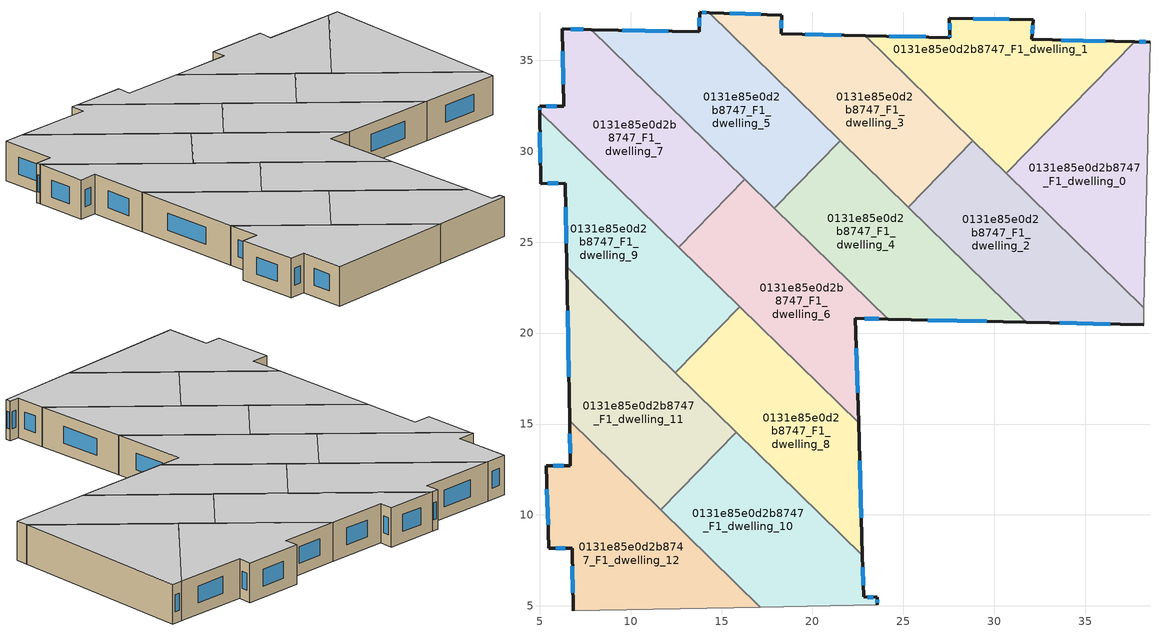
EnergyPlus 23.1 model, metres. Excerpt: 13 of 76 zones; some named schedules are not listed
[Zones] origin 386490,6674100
0131e85e0d2b8747_F1_dwelling_0
 floor to 0131e85e0d2b8747_F0_dwelling_0 (EU_floor_Construction): 38.56,36 38.22,21.4 30.66,28.79 37.72,36.02 z3
 wall outside (EU_wall_Construction): 38.56,36 37.72,36.02 z3:6
 wall to 0131e85e0d2b8747_F1_dwelling_1 (EU_wall_Construction): 37.72,36.02 30.66,28.79 z3:6
 wall adiabatic (EU_wall_Construction): 38.22,21.4 38.56,36 z3:6
 wall to 0131e85e0d2b8747_F1_dwelling_2 (EU_wall_Construction): 30.66,28.79 38.22,21.4 z3:6
 window (EU_Window_Construction): 38.32,36.01 37.96,36.02 z3.86:5.14
 ceiling to 0131e85e0d2b8747_F2_dwelling_0 (EU_floor_Construction): 38.22,21.4 38.56,36 37.72,36.02 30.66,28.79 z6
0131e85e0d2b8747_F1_dwelling_1
 floor to 0131e85e0d2b8747_F0_dwelling_1 (EU_floor_Construction): 37.72,36.02 30.66,28.79 22.9,36.36 27.56,36.25 27.55,36.41 27.53,37.3 32.13,37.24 32.05,36.15 z3
 wall outside (EU_wall_Construction): 37.72,36.02 32.05,36.15 32.13,37.24 27.53,37.3 27.55,36.41 27.56,36.25 22.9,36.36 z3:6
 wall to 0131e85e0d2b8747_F1_dwelling_3 (EU_wall_Construction): 22.9,36.36 28.82,30.58 z3:6
 wall to 0131e85e0d2b8747_F1_dwelling_2 (EU_wall_Construction): 28.82,30.58 30.65,28.79 z3:6
 window (EU_Window_Construction): 26.23,36.28 24.23,36.33 / 27.56,36.37 27.56,36.3 / 27.54,37.05 27.55,36.67 / 30.81,37.25 28.84,37.28 / 32.08,36.46 32.11,36.92 / 36.1,36.06 33.67,36.11 z3.86:5.14
 ceiling to 0131e85e0d2b8747_F2_dwelling_1 (EU_floor_Construction): 30.66,28.79 37.72,36.02 32.05,36.15 32.13,37.24 27.53,37.3 27.55,36.41 27.56,36.25 22.9,36.36 z6
0131e85e0d2b8747_F1_dwelling_10
 floor to 0131e85e0d2b8747_F0_dwelling_10 (EU_floor_Construction): 22.75,7.77 22.82,5.5 23.55,5.46 23.57,5.06 17.14,4.94 11.66,10.28 15.82,14.54 z3
 wall outside (EU_wall_Construction): 23.57,5.06 23.55,5.46 22.82,5.5 22.75,7.77 z3:6
 wall to 0131e85e0d2b8747_F1_dwelling_11 (EU_wall_Construction): 15.82,14.54 11.66,10.28 z3:6
 wall adiabatic (EU_wall_Construction): 17.14,4.94 23.57,5.06 z3:6
 wall to 0131e85e0d2b8747_F1_dwelling_12 (EU_wall_Construction): 11.66,10.28 17.14,4.94 z3:6
 wall to 0131e85e0d2b8747_F1_dwelling_8 (EU_wall_Construction): 22.75,7.77 15.82,14.54 z3:6
 window (EU_Window_Construction): 22.8,6.15 22.77,7.12 / 23.34,5.47 23.03,5.49 / 23.57,5.18 23.56,5.35 z3.86:5.14
 ceiling to 0131e85e0d2b8747_F2_dwelling_10 (EU_floor_Construction): 23.57,5.06 23.55,5.46 22.82,5.5 22.75,7.77 15.82,14.54 11.66,10.28 17.14,4.94 z6
0131e85e0d2b8747_F1_dwelling_11
 floor to 0131e85e0d2b8747_F0_dwelling_11 (EU_floor_Construction): 15.82,14.54 11.66,10.28 6.65,15.17 6.49,23.64 z3
 wall outside (EU_wall_Construction): 6.49,23.64 6.65,15.17 z3:6
 wall to 0131e85e0d2b8747_F1_dwelling_9 (EU_wall_Construction): 12.45,17.82 6.49,23.64 z3:6
 wall to 0131e85e0d2b8747_F1_dwelling_12 (EU_wall_Construction): 6.65,15.17 11.66,10.28 z3:6
 wall to 0131e85e0d2b8747_F1_dwelling_8 (EU_wall_Construction): 15.82,14.54 12.45,17.82 z3:6
 window (EU_Window_Construction): 6.53,21.22 6.6,17.59 z3.86:5.14
 ceiling to 0131e85e0d2b8747_F2_dwelling_11 (EU_floor_Construction): 11.66,10.28 15.82,14.54 6.49,23.64 6.65,15.17 z6
0131e85e0d2b8747_F1_dwelling_12
 floor to 0131e85e0d2b8747_F0_dwelling_12 (EU_floor_Construction): 17.14,4.94 6.84,4.74 6.78,8.16 5.51,8.18 5.36,12.7 6.69,12.69 6.65,15.17 z3
 wall outside (EU_wall_Construction): 6.65,15.17 6.69,12.69 5.36,12.7 5.51,8.18 6.78,8.16 6.84,4.74 z3:6
 wall adiabatic (EU_wall_Construction): 6.84,4.74 17.14,4.94 z3:6
 window (EU_Window_Construction): 5.4,11.4 5.46,9.47 / 6.31,12.69 5.74,12.69 / 6.66,14.47 6.68,13.4 / 6.8,7.19 6.82,5.72 / 5.87,8.17 6.41,8.17 z3.86:5.14
 ceiling to 0131e85e0d2b8747_F2_dwelling_12 (EU_floor_Construction): 17.14,4.94 6.65,15.17 6.69,12.69 5.36,12.7 5.51,8.18 6.78,8.16 6.84,4.74 z6
0131e85e0d2b8747_F1_dwelling_2
 floor to 0131e85e0d2b8747_F0_dwelling_2 (EU_floor_Construction): 38.22,21.4 38.2,20.46 31.75,20.6 25.26,26.93 28.82,30.58 z3
 wall outside (EU_wall_Construction): 31.75,20.6 38.2,20.46 z3:6
 wall to 0131e85e0d2b8747_F1_dwelling_3 (EU_wall_Construction): 28.82,30.58 25.26,26.93 z3:6
 wall adiabatic (EU_wall_Construction): 38.2,20.46 38.22,21.4 z3:6
 wall to 0131e85e0d2b8747_F1_dwelling_4 (EU_wall_Construction): 25.26,26.93 31.75,20.6 z3:6
 window (EU_Window_Construction): 33.59,20.56 36.36,20.5 z3.86:5.14
 ceiling to 0131e85e0d2b8747_F2_dwelling_2 (EU_floor_Construction): 38.2,20.46 38.22,21.4 28.82,30.58 25.26,26.93 31.75,20.6 z6
0131e85e0d2b8747_F1_dwelling_3
 floor to 0131e85e0d2b8747_F0_dwelling_3 (EU_floor_Construction): 22.9,36.36 28.82,30.58 25.26,26.93 14.31,37.62 18.3,37.49 18.28,36.46 z3
 wall outside (EU_wall_Construction): 22.9,36.36 18.28,36.46 18.3,37.49 14.31,37.62 z3:6
 wall to 0131e85e0d2b8747_F1_dwelling_5 (EU_wall_Construction): 14.31,37.62 21.53,30.58 z3:6
 wall to 0131e85e0d2b8747_F1_dwelling_4 (EU_wall_Construction): 21.53,30.57 25.26,26.93 z3:6
 window (EU_Window_Construction): 17.16,37.52 15.45,37.58 / 18.28,36.75 18.29,37.19 / 21.58,36.38 19.6,36.43 z3.86:5.14
 ceiling to 0131e85e0d2b8747_F2_dwelling_3 (EU_floor_Construction): 25.26,26.93 28.82,30.58 22.9,36.36 18.28,36.46 18.3,37.49 14.31,37.62 z6
0131e85e0d2b8747_F1_dwelling_4
 floor to 0131e85e0d2b8747_F0_dwelling_4 (EU_floor_Construction): 31.75,20.6 24.17,20.76 17.91,26.87 21.53,30.58 z3
 wall outside (EU_wall_Construction): 24.17,20.76 31.75,20.6 z3:6
 wall to 0131e85e0d2b8747_F1_dwelling_5 (EU_wall_Construction): 21.53,30.58 17.91,26.87 z3:6
 wall to 0131e85e0d2b8747_F1_dwelling_6 (EU_wall_Construction): 17.91,26.87 24.17,20.76 z3:6
 window (EU_Window_Construction): 26.33,20.72 29.58,20.65 z3.86:5.14
 ceiling to 0131e85e0d2b8747_F2_dwelling_4 (EU_floor_Construction): 31.75,20.6 21.53,30.58 17.91,26.87 24.17,20.76 z6
0131e85e0d2b8747_F1_dwelling_5
 floor to 0131e85e0d2b8747_F0_dwelling_5 (EU_floor_Construction): 21.53,30.58 17.91,26.87 7.84,36.69 13.77,36.56 13.79,37.63 14.31,37.62 z3
 wall outside (EU_wall_Construction): 14.31,37.62 13.79,37.63 13.77,36.56 7.84,36.69 z3:6
 wall to 0131e85e0d2b8747_F1_dwelling_7 (EU_wall_Construction): 7.84,36.69 16.28,28.46 z3:6
 wall to 0131e85e0d2b8747_F1_dwelling_6 (EU_wall_Construction): 16.28,28.46 17.91,26.87 z3:6
 window (EU_Window_Construction): 13.79,37.33 13.78,36.87 / 14.16,37.62 13.94,37.63 / 12.08,36.6 9.54,36.65 z3.86:5.14
 ceiling to 0131e85e0d2b8747_F2_dwelling_5 (EU_floor_Construction): 17.91,26.87 21.53,30.58 14.31,37.62 13.79,37.63 13.77,36.56 7.84,36.69 z6
0131e85e0d2b8747_F1_dwelling_6
 floor to 0131e85e0d2b8747_F0_dwelling_6 (EU_floor_Construction): 24.17,20.76 22.36,20.8 22.53,15.07 12.64,24.72 16.28,28.46 z3
 wall outside (EU_wall_Construction): 22.53,15.07 22.36,20.8 24.17,20.76 z3:6
 wall to 0131e85e0d2b8747_F1_dwelling_7 (EU_wall_Construction): 16.28,28.46 12.64,24.72 z3:6
 wall to 0131e85e0d2b8747_F1_dwelling_8 (EU_wall_Construction): 15.99,21.45 22.53,15.07 z3:6
 wall to 0131e85e0d2b8747_F1_dwelling_9 (EU_wall_Construction): 12.64,24.72 15.99,21.45 z3:6
 window (EU_Window_Construction): 22.48,16.71 22.41,19.16 / 22.88,20.79 23.65,20.77 z3.86:5.14
 ceiling to 0131e85e0d2b8747_F2_dwelling_6 (EU_floor_Construction): 22.53,15.07 22.36,20.8 24.17,20.76 16.28,28.46 12.64,24.72 z6
0131e85e0d2b8747_F1_dwelling_7
 floor to 0131e85e0d2b8747_F0_dwelling_7 (EU_floor_Construction): 16.28,28.46 12.64,24.72 4.99,32.18 4.99,32.48 6.32,32.47 6.24,36.72 7.84,36.69 z3
 wall outside (EU_wall_Construction): 7.84,36.69 6.24,36.72 6.32,32.47 4.99,32.48 4.99,32.18 z3:6
 wall to 0131e85e0d2b8747_F1_dwelling_9 (EU_wall_Construction): 4.99,32.18 12.64,24.72 z3:6
 window (EU_Window_Construction): 4.99,32.4 4.99,32.27 / 5.94,32.47 5.37,32.48 / 6.27,35.51 6.3,33.69 / 7.39,36.7 6.7,36.71 z3.86:5.14
 ceiling to 0131e85e0d2b8747_F2_dwelling_7 (EU_floor_Construction): 12.64,24.72 16.28,28.46 7.84,36.69 6.24,36.72 6.32,32.47 4.99,32.48 4.99,32.18 z6
0131e85e0d2b8747_F1_dwelling_8
 floor to 0131e85e0d2b8747_F0_dwelling_8 (EU_floor_Construction): 22.53,15.07 22.75,7.77 12.45,17.82 15.99,21.45 z3
 wall outside (EU_wall_Construction): 22.75,7.77 22.53,15.07 z3:6
 wall to 0131e85e0d2b8747_F1_dwelling_9 (EU_wall_Construction): 15.99,21.45 12.45,17.82 z3:6
 window (EU_Window_Construction): 22.69,9.86 22.59,12.98 z3.86:5.14
 ceiling to 0131e85e0d2b8747_F2_dwelling_8 (EU_floor_Construction): 22.75,7.77 22.53,15.07 15.99,21.45 12.45,17.82 z6
0131e85e0d2b8747_F1_dwelling_9
 floor to 0131e85e0d2b8747_F0_dwelling_9 (EU_floor_Construction): 6.4,28.23 5.06,28.22 4.99,32.18 15.99,21.45 12.45,17.82 6.49,23.64 z3
 wall outside (EU_wall_Construction): 4.99,32.18 5.06,28.22 6.4,28.23 6.49,23.64 z3:6
 window (EU_Window_Construction): 6.43,26.92 6.46,24.95 / 5.44,28.23 6.02,28.23 / 5.01,31.05 5.04,29.35 z3.86:5.14
 ceiling to 0131e85e0d2b8747_F2_dwelling_9 (EU_floor_Construction): 12.45,17.82 15.99,21.45 4.99,32.18 5.06,28.22 6.4,28.23 6.49,23.64 z6
[Building]
EU S2 Campaign: North Axis=0; Terrain=City; Solar Distribution=FullExterior
[Site:Location]
Helsinki-Vantaa.AP: Latitude=60.317; Longitude=24.963; Time Zone=2; Elevation=54.6
[SizingPeriod:WeatherFileDays]
AnnualSizingPeriod: Begin Month=1; Begin Day of Month=1; End Month=12; End Day of Month=31; Day of Week for Start Day=Monday; Use Weather File Daylight Saving Period=No; Use Weather File Rain and Snow Indicators=No
[MATERIAL]
EU_InternalMass_Material: Roughness=MediumRough; Thickness=0.1; Conductivity=1; Density=1800; Specific Heat=900; Thermal Absorptance=0.9; Solar Absorptance=0.7; Visible Absorptance=0.7
[MATERIAL:NOMASS] Roughness=MediumRough; Thermal Absorptance=0.9; Solar Absorptance=0.7; Visible Absorptance=0.7
Name | Thermal Resistance
EU_wall_NoMass | 1.10183
EU_floor_NoMass | 1.70606
[WINDOWMATERIAL:SIMPLEGLAZINGSYSTEM]
EU_Window_SimpleGlazing: UFactor=3.11035; Solar Heat Gain Coefficient=0.8; Visible Transmittance=0.8
[CONSTRUCTION]
EU_wall_Construction: EU_wall_NoMass
EU_floor_Construction: EU_floor_NoMass
EU_Window_Construction: EU_Window_SimpleGlazing
EU_InternalMass_Construction: EU_InternalMass_Material
[ZONE] Type=1; Multiplier=1; Ceiling Height=autocalculate; Floor Area=autocalculate; Part of Total Floor Area=Yes
Name | Volume
0131e85e0d2b8747_F1_dwelling_0; 0131e85e0d2b8747_F1_dwelling_10; 0131e85e0d2b8747_F1_dwelling_3 | 178.89
0131e85e0d2b8747_F1_dwelling_1 | 178.906
0131e85e0d2b8747_F1_dwelling_11 | 178.895
0131e85e0d2b8747_F1_dwelling_12 | 178.912
0131e85e0d2b8747_F1_dwelling_2 | 178.86
0131e85e0d2b8747_F1_dwelling_4 | 178.893
0131e85e0d2b8747_F1_dwelling_5 | 178.909
0131e85e0d2b8747_F1_dwelling_6 | 178.903
0131e85e0d2b8747_F1_dwelling_7 | 178.885
0131e85e0d2b8747_F1_dwelling_8 | 178.927
0131e85e0d2b8747_F1_dwelling_9 | 178.926
[INTERNALMASS] Construction=EU_InternalMass_Construction
Name | Zone or ZoneList | Surface Area
0131e85e0d2b8747_F1_dwelling_0_EU_InternalMass | 0131e85e0d2b8747_F1_dwelling_0 | 59.6307
0131e85e0d2b8747_F1_dwelling_1_EU_InternalMass | 0131e85e0d2b8747_F1_dwelling_1 | 59.6354
0131e85e0d2b8747_F1_dwelling_2_EU_InternalMass | 0131e85e0d2b8747_F1_dwelling_2 | 59.6209
0131e85e0d2b8747_F1_dwelling_3_EU_InternalMass | 0131e85e0d2b8747_F1_dwelling_3 | 59.6303
0131e85e0d2b8747_F1_dwelling_4_EU_InternalMass | 0131e85e0d2b8747_F1_dwelling_4 | 59.6337
0131e85e0d2b8747_F1_dwelling_5_EU_InternalMass | 0131e85e0d2b8747_F1_dwelling_5 | 59.6373
0131e85e0d2b8747_F1_dwelling_6_EU_InternalMass | 0131e85e0d2b8747_F1_dwelling_6 | 59.6331
0131e85e0d2b8747_F1_dwelling_7_EU_InternalMass | 0131e85e0d2b8747_F1_dwelling_7 | 59.6274
0131e85e0d2b8747_F1_dwelling_8_EU_InternalMass | 0131e85e0d2b8747_F1_dwelling_8 | 59.6416
0131e85e0d2b8747_F1_dwelling_9_EU_InternalMass | 0131e85e0d2b8747_F1_dwelling_9 | 59.6423
0131e85e0d2b8747_F1_dwelling_10_EU_InternalMass | 0131e85e0d2b8747_F1_dwelling_10 | 59.6286
0131e85e0d2b8747_F1_dwelling_11_EU_InternalMass | 0131e85e0d2b8747_F1_dwelling_11 | 59.6314
0131e85e0d2b8747_F1_dwelling_12_EU_InternalMass | 0131e85e0d2b8747_F1_dwelling_12 | 59.637
[OTHEREQUIPMENT] Fuel Type=Electricity; Design Level Calculation Method=Watts/Area; Power per Zone Floor Area=1; Fraction Latent=0; Fraction Radiant=0; Fraction Lost=0; Carbon Dioxide Generation Rate=0; EndUse Subcategory=EU_Step8_InternalGains
Name | Zone or ZoneList or Space or SpaceList | Schedule
EU_Step8_InternalGain_0131e85e0d2b8747_F1_dwelling_0_f000 | 0131e85e0d2b8747_F1_dwelling_0 | EU_Step8_GainSchedule_0131e85e0d2b8747_F1_dwelling_0_f000
EU_Step8_InternalGain_0131e85e0d2b8747_F1_dwelling_1_f000 | 0131e85e0d2b8747_F1_dwelling_1 | EU_Step8_GainSchedule_0131e85e0d2b8747_F1_dwelling_1_f000
EU_Step8_InternalGain_0131e85e0d2b8747_F1_dwelling_2_f000 | 0131e85e0d2b8747_F1_dwelling_2 | EU_Step8_GainSchedule_0131e85e0d2b8747_F1_dwelling_2_f000
EU_Step8_InternalGain_0131e85e0d2b8747_F1_dwelling_3_f000 | 0131e85e0d2b8747_F1_dwelling_3 | EU_Step8_GainSchedule_0131e85e0d2b8747_F1_dwelling_3_f000
EU_Step8_InternalGain_0131e85e0d2b8747_F1_dwelling_4_f000 | 0131e85e0d2b8747_F1_dwelling_4 | EU_Step8_GainSchedule_0131e85e0d2b8747_F1_dwelling_4_f000
EU_Step8_InternalGain_0131e85e0d2b8747_F1_dwelling_5_f000 | 0131e85e0d2b8747_F1_dwelling_5 | EU_Step8_GainSchedule_0131e85e0d2b8747_F1_dwelling_5_f000
EU_Step8_InternalGain_0131e85e0d2b8747_F1_dwelling_6_f000 | 0131e85e0d2b8747_F1_dwelling_6 | EU_Step8_GainSchedule_0131e85e0d2b8747_F1_dwelling_6_f000
EU_Step8_InternalGain_0131e85e0d2b8747_F1_dwelling_7_f000 | 0131e85e0d2b8747_F1_dwelling_7 | EU_Step8_GainSchedule_0131e85e0d2b8747_F1_dwelling_7_f000
EU_Step8_InternalGain_0131e85e0d2b8747_F1_dwelling_8_f000 | 0131e85e0d2b8747_F1_dwelling_8 | EU_Step8_GainSchedule_0131e85e0d2b8747_F1_dwelling_8_f000
EU_Step8_InternalGain_0131e85e0d2b8747_F1_dwelling_9_f000 | 0131e85e0d2b8747_F1_dwelling_9 | EU_Step8_GainSchedule_0131e85e0d2b8747_F1_dwelling_9_f000
EU_Step8_InternalGain_0131e85e0d2b8747_F1_dwelling_10_f000 | 0131e85e0d2b8747_F1_dwelling_10 | EU_Step8_GainSchedule_0131e85e0d2b8747_F1_dwelling_10_f000
EU_Step8_InternalGain_0131e85e0d2b8747_F1_dwelling_11_f000 | 0131e85e0d2b8747_F1_dwelling_11 | EU_Step8_GainSchedule_0131e85e0d2b8747_F1_dwelling_11_f000
EU_Step8_InternalGain_0131e85e0d2b8747_F1_dwelling_12_f000 | 0131e85e0d2b8747_F1_dwelling_12 | EU_Step8_GainSchedule_0131e85e0d2b8747_F1_dwelling_12_f000
[ZONEVENTILATION:DESIGNFLOWRATE] Schedule=EU_AlwaysOn; Design Flow Rate Calculation Method=AirChanges/Hour; Air Changes per Hour=0.756316; Ventilation Type=Natural; Fan Pressure Rise=0; Fan Total Efficiency=1; Constant Term Coefficient=1; Temperature Term Coefficient=0; Velocity Term Coefficient=0; Velocity Squared Term Coefficient=0; Minimum Indoor Temperature=-100; Maximum Indoor Temperature=100; Delta Temperature=-100; Minimum Outdoor Temperature=-100; Maximum Outdoor Temperature=100; Maximum Wind Speed=40
Name | Zone or ZoneList or Space or SpaceList
EU_ConstantAir_0131e85e0d2b8747_F1_dwelling_0 | 0131e85e0d2b8747_F1_dwelling_0
EU_ConstantAir_0131e85e0d2b8747_F1_dwelling_1 | 0131e85e0d2b8747_F1_dwelling_1
EU_ConstantAir_0131e85e0d2b8747_F1_dwelling_2 | 0131e85e0d2b8747_F1_dwelling_2
EU_ConstantAir_0131e85e0d2b8747_F1_dwelling_3 | 0131e85e0d2b8747_F1_dwelling_3
EU_ConstantAir_0131e85e0d2b8747_F1_dwelling_4 | 0131e85e0d2b8747_F1_dwelling_4
EU_ConstantAir_0131e85e0d2b8747_F1_dwelling_5 | 0131e85e0d2b8747_F1_dwelling_5
EU_ConstantAir_0131e85e0d2b8747_F1_dwelling_6 | 0131e85e0d2b8747_F1_dwelling_6
EU_ConstantAir_0131e85e0d2b8747_F1_dwelling_7 | 0131e85e0d2b8747_F1_dwelling_7
EU_ConstantAir_0131e85e0d2b8747_F1_dwelling_8 | 0131e85e0d2b8747_F1_dwelling_8
EU_ConstantAir_0131e85e0d2b8747_F1_dwelling_9 | 0131e85e0d2b8747_F1_dwelling_9
EU_ConstantAir_0131e85e0d2b8747_F1_dwelling_10 | 0131e85e0d2b8747_F1_dwelling_10
EU_ConstantAir_0131e85e0d2b8747_F1_dwelling_11 | 0131e85e0d2b8747_F1_dwelling_11
EU_ConstantAir_0131e85e0d2b8747_F1_dwelling_12 | 0131e85e0d2b8747_F1_dwelling_12
[HVACTEMPLATE:THERMOSTAT] Constant Heating Setpoint=20; Constant Cooling Setpoint=50
EU_HeatOnly_0131e85e0d2b8747_F4_dwelling_7; EU_HeatOnly_0131e85e0d2b8747_F4_dwelling_8; EU_HeatOnly_0131e85e0d2b8747_F4_dwelling_9; EU_HeatOnly_0131e85e0d2b8747_F4_dwelling_10; EU_HeatOnly_0131e85e0d2b8747_F4_dwelling_11; EU_HeatOnly_0131e85e0d2b8747_F5_dwelling_0; EU_HeatOnly_0131e85e0d2b8747_F5_dwelling_1; EU_HeatOnly_0131e85e0d2b8747_F5_dwelling_2; EU_HeatOnly_0131e85e0d2b8747_F5_dwelling_3; EU_HeatOnly_0131e85e0d2b8747_F5_dwelling_4; EU_HeatOnly_0131e85e0d2b8747_F5_dwelling_5; EU_HeatOnly_0131e85e0d2b8747_F5_dwelling_6; EU_HeatOnly_0131e85e0d2b8747_F5_dwelling_7; EU_HeatOnly_0131e85e0d2b8747_F5_dwelling_8; EU_HeatOnly_0131e85e0d2b8747_F5_dwelling_9; EU_HeatOnly_0131e85e0d2b8747_F5_dwelling_10; EU_HeatOnly_0131e85e0d2b8747_F5_dwelling_11
[HVACTEMPLATE:ZONE:IDEALLOADSAIRSYSTEM] System Availability Schedule=EU_AlwaysOn; Maximum Heating Supply Air Temperature=50; Minimum Cooling Supply Air Temperature=13; Maximum Heating Supply Air Humidity Ratio=0.0156; Minimum Cooling Supply Air Humidity Ratio=0.0077; Heating Limit=NoLimit; Cooling Limit=NoLimit; Heating Availability Schedule=EU_AlwaysOn; Cooling Availability Schedule=EU_CoolingOff; Dehumidification Control Type=ConstantSensibleHeatRatio; Cooling Sensible Heat Ratio=0.7; Dehumidification Setpoint=60; Humidification Control Type=None; Humidification Setpoint=30; Outdoor Air Method=None; Outdoor Air Flow Rate per Person=0.00944; Outdoor Air Flow Rate per Zone Floor Area=0; Outdoor Air Flow Rate per Zone=0; Demand Controlled Ventilation Type=None; Outdoor Air Economizer Type=NoEconomizer; Heat Recovery Type=None; Sensible Heat Recovery Effectiveness=0.7; Latent Heat Recovery Effectiveness=0.65
Name | Template Thermostat
0131e85e0d2b8747_F1_dwelling_0 | EU_HeatOnly_0131e85e0d2b8747_F1_dwelling_0
0131e85e0d2b8747_F1_dwelling_1 | EU_HeatOnly_0131e85e0d2b8747_F1_dwelling_1
0131e85e0d2b8747_F1_dwelling_2 | EU_HeatOnly_0131e85e0d2b8747_F1_dwelling_2
0131e85e0d2b8747_F1_dwelling_3 | EU_HeatOnly_0131e85e0d2b8747_F1_dwelling_3
0131e85e0d2b8747_F1_dwelling_4 | EU_HeatOnly_0131e85e0d2b8747_F1_dwelling_4
0131e85e0d2b8747_F1_dwelling_5 | EU_HeatOnly_0131e85e0d2b8747_F1_dwelling_5
0131e85e0d2b8747_F1_dwelling_6 | EU_HeatOnly_0131e85e0d2b8747_F1_dwelling_6
0131e85e0d2b8747_F1_dwelling_7 | EU_HeatOnly_0131e85e0d2b8747_F1_dwelling_7
0131e85e0d2b8747_F1_dwelling_8 | EU_HeatOnly_0131e85e0d2b8747_F1_dwelling_8
0131e85e0d2b8747_F1_dwelling_9 | EU_HeatOnly_0131e85e0d2b8747_F1_dwelling_9
0131e85e0d2b8747_F1_dwelling_10 | EU_HeatOnly_0131e85e0d2b8747_F1_dwelling_10
0131e85e0d2b8747_F1_dwelling_11 | EU_HeatOnly_0131e85e0d2b8747_F1_dwelling_11
0131e85e0d2b8747_F1_dwelling_12 | EU_HeatOnly_0131e85e0d2b8747_F1_dwelling_12
